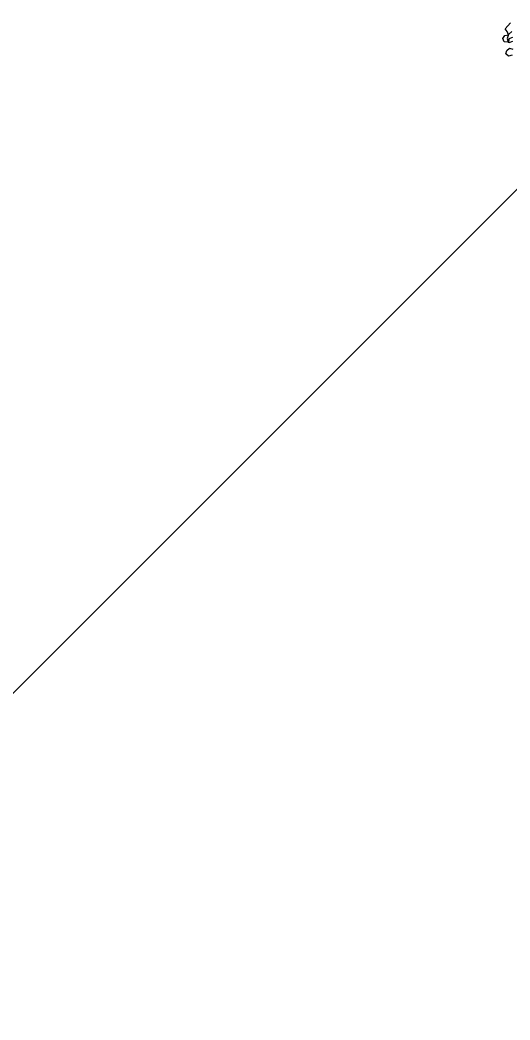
# Model space of a CAD drawing. Header units: inches. Extents: x 350994 to 353538, y 1581369 to 1583842.
# Drawn here: x 351494.09 to 351496.59, y 1583572.92 to 1583578.01 of the extents above; entities that cross this region are included whole.
import ezdxf

# ---------------------------------------------------------------- set-up
doc = ezdxf.new("R2010")
doc.units = ezdxf.units.IN
doc.header["$MEASUREMENT"] = 0
doc.linetypes.add('1', pattern=[0])
doc.layers.add('FOREST', color=96, linetype='Continuous')
doc.layers.add('TREE', color=81, linetype='1')

# ---------------------------------------------------------------- blocks, each defined once
blk = doc.blocks.new('TREE_4')
at = {"color": 94}
for points in [[(-889.5, 3944.4), (-921.9, 3935.1), (-947.1, 3954.6), (-938, 3985.6), (-914.2, 4006.9), (-883.2, 3997.8)], [(-885.6, 4067.3), (-920, 4055.8), (-915.2, 4094.9), (-882.8, 4104.2)], [(-892.9, 4157), (-922.6, 4129.4), (-935.7, 4094.1), (-926.4, 4061.7), (-961.2, 4062.6), (-972.5, 4092.8), (-957.1, 4122), (-922.5, 4125.3), (-933.8, 4155.6), (-953.1, 4181.5), (-903.8, 4234.4)]]:
    blk.add_lwpolyline(points, dxfattribs=at)

msp = doc.modelspace()

# ---------------------------------------------------------------- hatches: boundary and pattern name
at = {"layer": 'FOREST', "lineweight": 5}
h = msp.add_hatch(dxfattribs=at)
h.set_pattern_fill('ANSI31', color=96, scale=50, style=0)
h.paths.add_polyline_path([(351604.9274, 1583347.98), (351663.0036, 1583522.9504), (351611.8779, 1583545.3594), (351490.2916, 1583598.0852), (351436.5696, 1583404.4646), (351529.745, 1583373.1705)])
h.paths.add_polyline_path([(351517.5086, 1583480.1397), (351575.3657, 1583480.1397), (351575.3657, 1583465.1397), (351517.5086, 1583465.1397)], flags=24)

# ---------------------------------------------------------------- block references
at = {"layer": 'TREE', "lineweight": 5, "xscale": 0.0005632341344607994, "yscale": 0.0005632341490127146, "zscale": 0.0005632341444477617}
msp.add_blockref('TREE_4', (351497.0979, 1583575.6151), dxfattribs=at)

doc.saveas('drawing.dxf')
